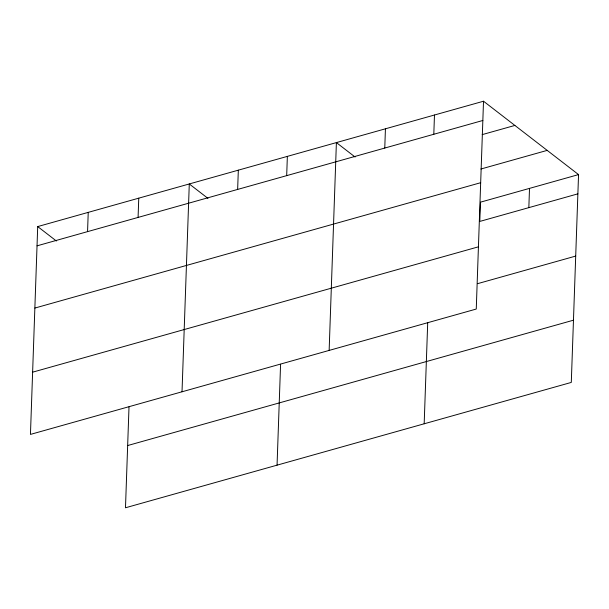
<?xml version="1.0" encoding="UTF-8"?>
<svg xmlns="http://www.w3.org/2000/svg" width="609" height="609" viewBox="0 0 609 609"><rect width="100%" height="100%" fill="white"/><g stroke="black" fill="none" stroke-linecap="round" stroke-linejoin="round"><path stroke-width="0.91" d="M37.705 226.578L30.45 434.407L476.261 309.045L483.516 101.223L37.705 226.578L56.378 240.997M87.559 231.626L88.229 212.374M129.009 406.888L125.484 507.777L571.295 382.422L578.55 174.593L483.516 101.223M138.083 217.421L138.761 198.169M182.022 391.785L189.285 183.964L207.951 198.374M237.647 189.422L238.325 170.17M286.687 175.636L287.357 156.384M277.057 465.154L280.582 364.266M329.142 350.419L336.396 142.59L355.07 157.008M384.766 148.056L385.436 128.803M433.806 134.269L434.476 115.017M424.176 423.788L427.701 322.899M528.84 207.639L529.51 188.387M37.035 245.838L482.846 120.475M482.183 134.627L514.879 125.439M480.897 169.02L547.186 150.385M34.865 308.063L480.668 182.708M578.55 174.593L480.471 202.173L479.801 221.425L577.88 193.845M32.62 372.175L478.43 246.82M477.623 283.657L575.703 256.077M127.654 445.544L573.465 320.189"/></g></svg>
